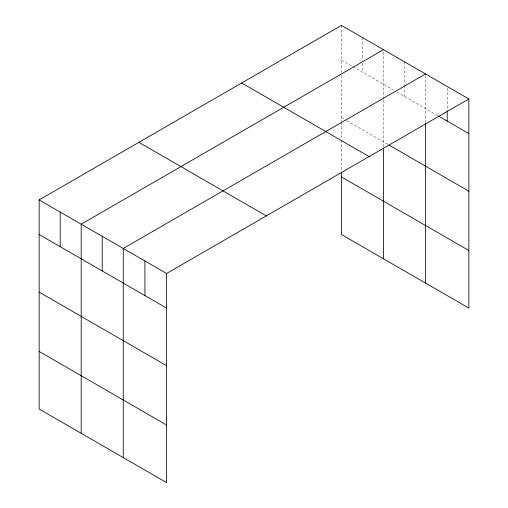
<?xml version="1.0" encoding="UTF-8"?>
<svg xmlns="http://www.w3.org/2000/svg" width="508" height="508" viewBox="0 0 508 508"><rect width="100%" height="100%" fill="white"/><g stroke="black" fill="none" stroke-linecap="round" stroke-linejoin="round"><path stroke-width="0.38" stroke-dasharray="2.54 1.91" d="M341.42 75.584L341.42 121.501M341.42 72.466L341.42 25.4M383.47 99.86L383.47 147.345M383.47 99.079L383.47 49.682M425.526 122.58L425.526 73.958M341.42 60.02L352.273 66.281M352.952 66.675L394.322 90.564M397.04 92.132L437.712 115.614M341.42 117.602L346.164 120.339M346.843 120.733L388.22 144.621M447.192 88.043L447.192 110.071M404.501 61.817L404.501 84.633M404.501 85.42L404.501 96.437M362.445 37.541L362.445 60.357M362.445 63.506L362.445 72.155M341.42 122.282L341.42 139.459M341.42 140.24L341.42 171.463"/><path stroke-width="0.76" d="M425.526 123.361L425.526 283.07M39.148 199.917L166.58 273.488L166.58 482.6L39.148 409.029L39.148 199.917L341.42 25.4L468.852 98.971L468.852 308.083L341.42 234.512L341.42 172.244M383.47 49.682L81.197 224.193L81.197 433.305M425.526 73.958L123.254 248.476L123.254 457.587M166.58 273.488L468.852 98.971M438.391 116.002L468.852 133.591M388.899 145.015L468.852 191.173M241.668 82.988L369.106 156.566M341.42 176.93L468.852 250.501M138.894 142.323L266.332 215.9M39.148 234.531L166.58 308.108M39.148 292.119L166.58 365.69M39.148 351.441L166.58 425.018M447.192 110.858L447.192 121.082M383.47 148.126L383.47 258.788M144.92 260.979L144.92 295.599M102.229 236.334L102.229 270.954M60.173 212.052L60.173 246.672"/></g></svg>
